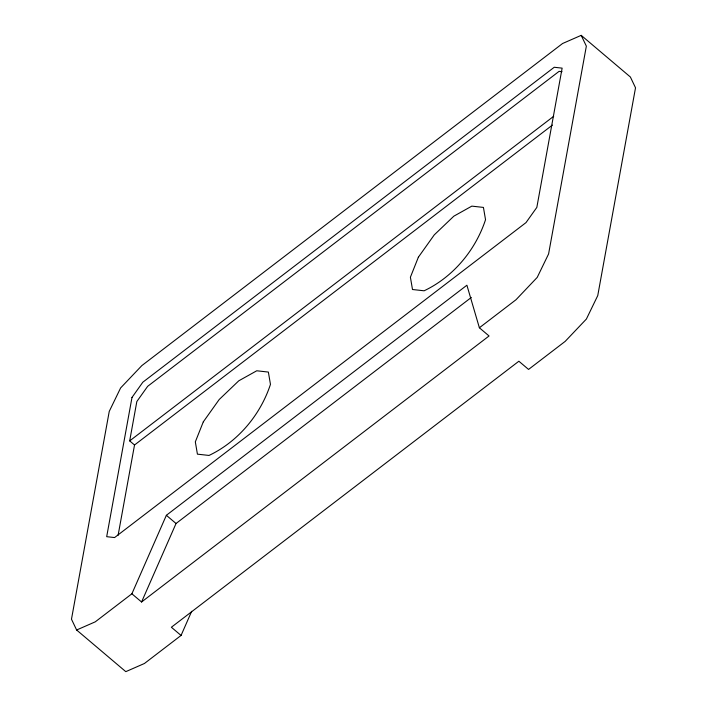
<?xml version="1.0" encoding="UTF-8"?>
<svg xmlns="http://www.w3.org/2000/svg" width="707" height="707" viewBox="0 0 707 707"><rect width="100%" height="100%" fill="white"/><g stroke="black" fill="none" stroke-linecap="round" stroke-linejoin="round"><path stroke-width="1.06" d="M118.104 535.305L134.524 444.995L129.681 440.894L136.831 401.532L147.666 386.314L559.078 71.363L562.038 71.69M131.882 593.8L166.366 515.297L466.903 285.221L479.381 327.774L489.058 335.975L141.568 601.993L131.882 593.8L95.259 621.842L76.621 629.999L71.478 619.199L109.249 411.394L120.605 387.957L141.824 365.616L562.569 43.507L581.207 35.35L630.379 77.001L635.522 87.801L597.751 295.606L586.395 319.043L565.176 341.384L528.553 369.425L518.876 361.224L171.377 627.25L181.054 635.452L144.431 663.493L125.793 671.65L76.621 629.999M141.568 601.993L176.043 523.498L471.339 297.435M181.054 635.452L191.668 611.299M129.681 440.894L553.696 116.293M134.524 444.995L552.397 125.095M479.381 327.774L516.013 299.733L537.223 277.391L548.588 253.954L586.35 46.149L581.207 35.35M166.366 515.297L176.043 523.498M131.997 397.431L106.686 536.684L114.596 537.559L526.008 222.608L536.834 207.39L562.136 68.137L554.235 67.262L142.823 382.213L131.997 397.431M203.289 421.876L195.326 441.866L197.421 454.159L209.025 455.441C238.1 441.654 260.485 414.788 270.463 384.352L268.36 372.068L256.756 370.777L238.754 380.826L219.188 399.535L203.289 421.876M418.358 257.224L410.396 277.224L412.499 289.508L424.103 290.798C453.178 277.011 475.555 250.137 485.532 219.7L483.429 207.416L471.825 206.126L453.832 216.183L434.257 234.883L418.358 257.224"/></g></svg>
